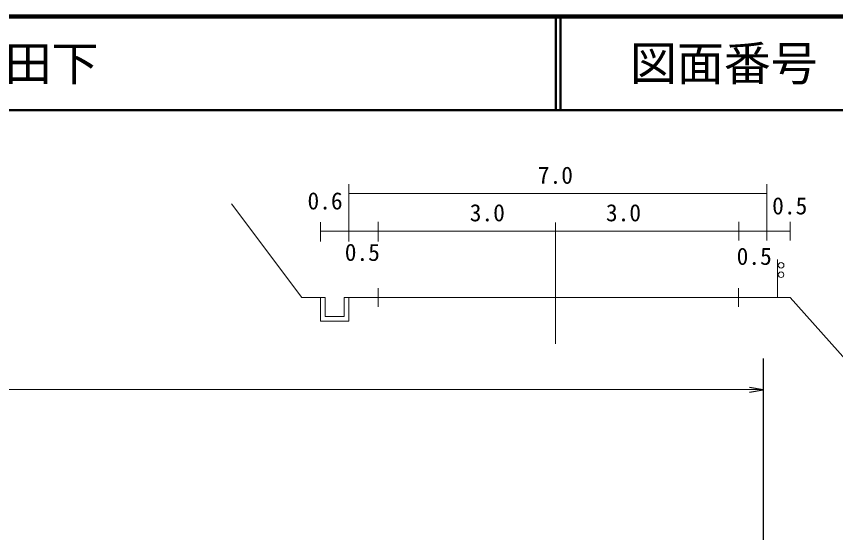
# Model space of a CAD drawing. Units: millimetres, scale not verified. Extents: x 40000 to 680000, y 20000 to 380000.
# Drawn here: x 451284 to 538532, y 325017 to 380000 of the extents above; entities that cross this region are included whole.
import ezdxf
from ezdxf.enums import TextEntityAlignment as Align

# ---------------------------------------------------------------- set-up
doc = ezdxf.new("R2010")
doc.units = ezdxf.units.MM
doc.header["$LTSCALE"] = 1000
for name, color, linetype, lineweight in [('M-BGD', 7, 'Continuous', 25), ('M-STR-HTXT', 7, 'Continuous', 25), ('M-STR-STR3', 7, 'Continuous', 25), ('M-TTL', 2, 'Continuous', 140), ('M-TTL-LINE', 7, 'Continuous', 50)]:
    doc.layers.add(name, color=color, linetype=linetype, lineweight=lineweight)
doc.layers.add('M-TTL-TXT', color=7, linetype='Continuous')
doc.styles.add('ＭＳ ゴシック', font='')
doc.styles.get('ＭＳ ゴシック').set_extended_font_data('MS Gothic')

# ---------------------------------------------------------------- blocks, each defined once
blk = doc.blocks.new('open_arrow')
at = {"color": 0, "linetype": 'Continuous', "lineweight": -2}
blk.add_lwpolyline([(7.5, 1.25), (0, 0), (7.5, -1.25)], dxfattribs=at)

msp = doc.modelspace()

# ---------------------------------------------------------------- linework, layer by layer
at = {"layer": 'M-BGD'}
msp.add_line((530803, 343576), (530799, 305672), dxfattribs=at)
at = {"layer": 'M-STR-HTXT', "lineweight": 13}
for p, q in [((486699, 356027), (486699, 362122)), ((531199, 356122), (531199, 362122)), ((486699, 361122), (531199, 361122)), ((481683, 350048), (474183, 360048)), ((483677, 358074), (483677, 356027)), ((489828, 358122), (489828, 356027)), ((508683, 345122), (508683, 358048)), ((528208, 358122), (528208, 356122)), ((533699, 356122), (533699, 358122)), ((483677, 357122), (533699, 357122)), ((532348, 350048), (532347, 354106)), ((489813, 351048), (489813, 349048)), ((528192, 351048), (528192, 349048)), ((483683, 350048), (481683, 350048)), ((483683, 347548), (483683, 350048)), ((483683, 350048), (484183, 350048)), ((484183, 350048), (484183, 348048)), ((486183, 350048), (533683, 350048)), ((486183, 348048), (486183, 350048)), ((486683, 350048), (486683, 347548)), ((533683, 350048), (542183, 340548)), ((486683, 347548), (483683, 347548)), ((484183, 348048), (486183, 348048))]:
    msp.add_line(p, q, dxfattribs=at)
for centre in [(532725, 353485), (532720, 352484)]:
    msp.add_circle(centre, 300, dxfattribs=at)
at = {"layer": 'M-STR-STR3'}
msp.add_line((530803, 340235), (296505, 340260), dxfattribs=at)
at = {"layer": 'M-TTL'}
msp.add_line((680000, 380000), (40000, 380000), dxfattribs=at)
at = {"layer": 'M-TTL-LINE'}
for p, q in [((508747, 380000), (508747, 370000)), ((509247, 380000), (509247, 370000)), ((40000, 370000), (680000, 370000))]:
    msp.add_line(p, q, dxfattribs=at)

# ---------------------------------------------------------------- block references
at = {"layer": 'M-STR-STR3', "xscale": 193, "yscale": 193, "rotation": 180}
msp.add_blockref('open_arrow', (530803, 340235), dxfattribs=at)

# ---------------------------------------------------------------- texts
at = {"layer": 'M-STR-HTXT', "style": 'ＭＳ ゴシック'}
for s, p in [('7.0', (506819, 361622)), ('0.6', (482287, 358888)), ('0.5', (531774, 358358)), ('3.0', (499569, 357622)), ('3.0', (514069, 357622)), ('0.5', (486257, 353408)), ('0.5', (527993, 352984))]:
    msp.add_text(s, height=1833, dxfattribs=at).set_placement(p, align=Align.BOTTOM_LEFT)
at = {"layer": 'M-TTL-TXT', "style": 'ＭＳ ゴシック'}
msp.add_text('阿武郡阿武町大字福田下', height=3666, dxfattribs=at).set_placement((405024, 375000), align=Align.MIDDLE_LEFT)
msp.add_text('図面番号', height=3666, dxfattribs=at).set_placement((526622, 375000), align=Align.MIDDLE_CENTER)

doc.saveas('drawing.dxf')
